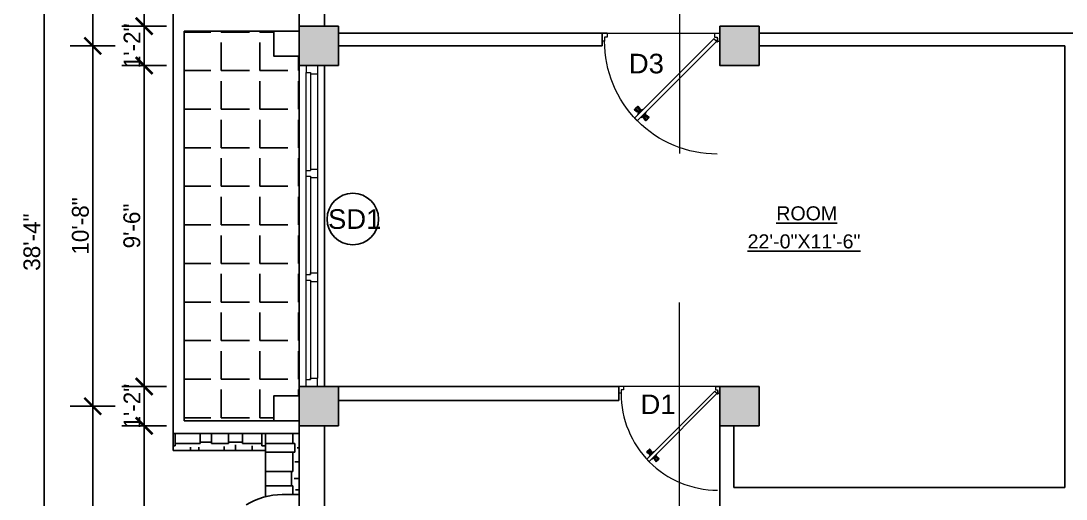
# Model space of a CAD drawing. Header units: inches. Extents: x 3672 to 10975, y -27382 to -746.
# Drawn here: x 4658.7 to 5031.4, y -25514.1 to -25343.6 of the extents above; entities that cross this region are included whole.
import ezdxf

# ---------------------------------------------------------------- set-up
doc = ezdxf.new("R2010")
doc.units = ezdxf.units.IN
doc.header["$LTSCALE"] = 17
doc.header["$MEASUREMENT"] = 0
doc.linetypes.add('21_FP_00$0$HIDDEN', pattern=[0.375, 0.25, -0.125])
doc.linetypes.add('PHANTOM2', pattern=[1.25, 0.625, -0.125, 0.125, -0.125, 0.125, -0.125])
for name, color, linetype, lineweight in [('25 BOT BAR', 12, 'Continuous', 25), ('aa_section_line', 2, 'PHANTOM2', 13), ('DOOR & WIN', 1, 'Continuous', 25), ('OUTLINE', 1, 'Continuous', 25), ('PUERTAS', 7, 'Continuous', 9), ('TEXT', 231, 'Continuous', 20), ('WINDOW FRAME PLAN', 162, 'Continuous', 18)]:
    doc.layers.add(name, color=color, linetype=linetype, lineweight=lineweight)
doc.styles.add('ARCHITECTURE', font='stylu.ttf')
doc.styles.add('DIMTEXT', font='arial.ttf', dxfattribs={"height": 6})
doc.dimstyles.new('8 SCALE', dxfattribs={"dimscale": 0, "dimtxt": 6, "dimasz": 6, "dimexe": 8, "dimexo": 8, "dimgap": 1.25, "dimtad": 1, "dimdec": 0, "dimzin": 3, "dimdsep": 46, "dimlunit": 4, "dimtxsty": 'ARCHITECTURE', "dimblk": 'ARCHTICK', "dimcen": 8, "dimdle": 8, "dimclrd": 5, "dimclre": 5, "dimclrt": 7, "dimadec": 0, "dimazin": 0, "dimtfac": 0.75, "dimtdec": 0, "dimtix": 1, "dimtmove": 2, "dimatfit": 3, "dimldrblk": 'ARCHTICK', "dimfxl": 8, "dimfxlon": 1, "dimtolj": 1, "dimtzin": 0, "dimlwd": -1, "dimlwe": -1, "dimarcsym": 0})

# ---------------------------------------------------------------- blocks, each defined once
blk = doc.blocks.new('3ft')
at = {"layer": 'PUERTAS', "color": 6}
for p, q in [((1.01, 2.52), (25.23, 26.74)), ((26.05, 25.92), (25.23, 26.74)), ((26.05, 25.92), (1.77, 1.64)), ((0, 2.4), (0, 0)), ((0.72, 2.4), (0, 2.4)), ((1.6, 0), (0, 0)), ((0.72, 1.52), (0.72, 2.44)), ((0.8, 1.52), (0.72, 1.52)), ((0.8, 1.52), (0.8, 2.41)), ((0.8, 1.2), (0.8, 1.52)), ((1.6, 1.2), (0.8, 1.2)), ((1.57, 1.84), (0.94, 2.47)), ((1.63, 1.89), (0.97, 2.55)), ((1.63, 1.89), (1.57, 1.84)), ((1.77, 1.64), (1.57, 1.84)), ((1.6, 0), (1.6, 1.2)), ((34.4, 0), (34.4, 1.2)), ((34.4, 1.2), (35.2, 1.2)), ((34.4, 0), (36, 0)), ((35.2, 1.2), (35.2, 2.4)), ((35.2, 2.4), (36, 2.4)), ((36, 0), (36, 2.4))]:
    blk.add_line(p, q, dxfattribs=at)
at = {"layer": 'PUERTAS', "color": 1}
for p, q in [((21.67, 25.73), (22.17, 26.23)), ((21.7, 25.82), (22.14, 26.26)), ((22.58, 26.7), (22.14, 26.26)), ((22.67, 26.73), (22.17, 26.23)), ((22.61, 26.67), (22.58, 26.7)), ((23.45, 25.91), (22.79, 26.73)), ((22.49, 24.95), (21.67, 25.61)), ((21.73, 25.79), (21.7, 25.82)), ((22.6, 24.96), (23.02, 25.38)), ((22.61, 24.25), (22.92, 24.72)), ((22.62, 24.13), (22.61, 24.14)), ((22.7, 25.07), (22.71, 25.06)), ((22.82, 25.06), (23.08, 25.32)), ((22.94, 24.95), (22.83, 25.07)), ((22.92, 24.72), (22.92, 24.72)), ((22.93, 24.94), (23.19, 25.21)), ((22.93, 24.84), (22.93, 24.83)), ((23.44, 25.81), (23.02, 25.38)), ((23.34, 25.58), (23.08, 25.32)), ((23.46, 25.47), (23.19, 25.21)), ((23.33, 25.7), (23.34, 25.69)), ((23.45, 25.46), (23.33, 25.57)), ((23.44, 23.31), (23.45, 23.3)), ((23.56, 23.3), (24.03, 23.61)), ((23.57, 25.47), (23.57, 25.47)), ((24.15, 25.79), (23.68, 25.48)), ((23.68, 25.48), (23.68, 25.48)), ((24.03, 23.61), (24.03, 23.62)), ((24.14, 23.62), (24.14, 23.62)), ((24.25, 23.62), (24.51, 23.89)), ((24.27, 25.78), (24.26, 25.79)), ((24.26, 23.29), (24.69, 23.71)), ((24.26, 23.63), (24.37, 23.52)), ((24.26, 23.18), (24.92, 22.37)), ((24.37, 23.52), (24.63, 23.77)), ((24.37, 23.4), (24.37, 23.4)), ((24.78, 24.15), (24.51, 23.89)), ((24.89, 24.03), (24.63, 23.77)), ((25.11, 24.14), (24.69, 23.71)), ((24.77, 24.14), (24.88, 24.03)), ((24.79, 24.38), (24.78, 24.37)), ((24.78, 24.26), (24.78, 24.26)), ((25.1, 24.84), (24.79, 24.38)), ((25, 24.03), (25, 24.03)), ((25.04, 22.36), (25.54, 22.86)), ((25.09, 24.96), (25.1, 24.95)), ((25.1, 22.42), (25.13, 22.39)), ((25.13, 22.39), (25.57, 22.83)), ((25.22, 24.14), (26.03, 23.48)), ((26.04, 23.37), (25.54, 22.86)), ((26.01, 23.27), (25.57, 22.83)), ((25.98, 23.3), (26.01, 23.27))]:
    blk.add_line(p, q, dxfattribs=at)
at = {"layer": 'PUERTAS', "color": 8}
for p, q in [((22.13, 26.28), (21.98, 26.13)), ((22.13, 26.28), (22.27, 26.42)), ((22.29, 26.41), (22.27, 26.42)), ((23.16, 25.52), (22.34, 26.39)), ((23.3, 25.66), (22.5, 26.56)), ((23.41, 25.77), (22.65, 26.71)), ((23.46, 25.83), (22.72, 26.75)), ((22.57, 24.94), (21.65, 25.68)), ((22.63, 24.99), (21.69, 25.75)), ((22.74, 25.1), (21.84, 25.9)), ((22.88, 25.24), (22.01, 26.06)), ((22.69, 24.32), (23.02, 24.83)), ((22.95, 24.96), (22.84, 25.07)), ((22.98, 24.99), (22.86, 25.1)), ((23.03, 25.04), (22.91, 25.15)), ((22.91, 24.53), (23.1, 24.91)), ((23.11, 25.12), (22.99, 25.23)), ((23.13, 24.76), (23.18, 24.99)), ((23.28, 25.3), (23.17, 25.41)), ((23.36, 25.37), (23.25, 25.49)), ((23.31, 24.94), (23.28, 25.08)), ((23.41, 25.43), (23.3, 25.54)), ((23.46, 25.09), (23.32, 25.13)), ((23.44, 25.45), (23.33, 25.56)), ((23.64, 25.27), (23.41, 25.22)), ((23.87, 25.49), (23.49, 25.3)), ((24.08, 25.71), (23.57, 25.38)), ((23.63, 23.38), (24.14, 23.72)), ((23.84, 23.6), (24.22, 23.79)), ((24.07, 23.82), (24.3, 23.88)), ((24.25, 24), (24.39, 23.97)), ((24.25, 23.26), (24.99, 22.34)), ((24.27, 23.64), (24.38, 23.53)), ((24.3, 23.67), (24.41, 23.56)), ((24.3, 23.32), (25.06, 22.38)), ((24.35, 23.72), (24.46, 23.61)), ((24.4, 24.15), (24.43, 24.01)), ((24.41, 23.43), (25.2, 22.53)), ((24.43, 23.8), (24.54, 23.69)), ((24.58, 24.33), (24.52, 24.1)), ((24.55, 23.57), (25.37, 22.7)), ((24.6, 23.97), (24.72, 23.86)), ((24.8, 24.56), (24.61, 24.18)), ((25.02, 24.77), (24.68, 24.26)), ((24.68, 24.05), (24.79, 23.94)), ((24.73, 24.1), (24.85, 23.99)), ((24.76, 24.13), (24.87, 24.02)), ((24.83, 23.85), (25.7, 23.03)), ((24.97, 23.99), (25.87, 23.2)), ((25.08, 24.1), (26.02, 23.34)), ((25.14, 24.15), (26.06, 23.41)), ((25.58, 22.82), (25.43, 22.67)), ((25.58, 22.82), (25.73, 22.97)), ((25.72, 22.98), (25.73, 22.97)), ((0, 0), (36, 0))]:
    blk.add_line(p, q, dxfattribs=at)
at = {"layer": 'PUERTAS', "color": 2}
for p, q in [((21.99, 26.11), (21.98, 26.13)), ((25.42, 22.68), (25.43, 22.67))]:
    blk.add_line(p, q, dxfattribs=at)
at = {"layer": 'PUERTAS', "color": 6}
for radius in [0.155, 0.0752]:
    blk.add_circle((0.82, 2.56), radius, dxfattribs=at)
blk.add_arc((0.82, 2.56), 34.38, 359.7285, 90.0333, dxfattribs=at)
at = {"layer": 'PUERTAS', "color": 1}
for centre, start, end in [((22.73, 26.68), 38.9236, 135), ((22.54, 25.01), 231.0764, 315), ((22.67, 24.2), 135, 225), ((22.77, 25.12), 225, 315), ((22.99, 24.89), 135, 219.7428), ((22.87, 24.78), 315, 39.7428), ((23.28, 25.63), 315, 45), ((23.39, 25.86), 315, 38.9236), ((23.51, 23.36), 225, 315), ((23.51, 25.41), 50.2572, 135), ((23.62, 25.53), 230.2572, 315), ((24.09, 23.56), 50.2572, 135), ((24.2, 23.68), 230.2572, 315), ((24.2, 25.73), 45, 135), ((24.32, 23.23), 135, 218.9236), ((24.42, 23.46), 135, 225), ((24.84, 24.31), 135, 219.7428), ((24.72, 24.21), 315, 39.7428), ((24.94, 23.98), 45, 135), ((24.98, 22.42), 218.9236, 315), ((25.04, 24.89), 315, 45), ((25.17, 24.08), 51.0764, 135), ((25.98, 23.42), 315, 51.0764)]:
    blk.add_arc(centre, 0.08, start, end, dxfattribs=at)
blk = doc.blocks.new('*U2796')
at = {"color": 3, "xscale": -1}
blk.add_blockref('3ft', (42, 0), dxfattribs=at)
blk = doc.blocks.new('*U2797')
at = {"layer": 'PUERTAS', "color": 2}
for p, q in [((11.61, 30.24), (12.57, 31.2)), ((11.61, 30.24), (39.94, 1.92)), ((40.83, 2.94), (12.57, 31.2)), ((16.34, 30.46), (16.36, 30.48)), ((12.35, 26.47), (12.33, 26.45)), ((0, 0), (0, 2.8)), ((0.93, 2.8), (0, 2.8)), ((1.87, 0), (0, 0)), ((0.93, 1.4), (0.93, 2.8)), ((1.87, 1.4), (0.93, 1.4)), ((1.87, 0), (1.87, 1.4)), ((39.94, 1.92), (40.16, 2.14)), ((40.1, 2.21), (40.86, 2.97)), ((40.1, 2.21), (40.16, 2.14)), ((40.13, 0), (40.13, 1.4)), ((40.13, 1.4), (41.07, 1.4)), ((40.13, 0), (42, 0)), ((40.16, 2.14), (40.9, 2.88)), ((41.07, 1.77), (41.07, 2.81)), ((41.07, 1.4), (41.07, 1.77)), ((41.07, 1.77), (41.16, 1.77)), ((41.16, 1.77), (41.16, 2.85)), ((41.16, 2.8), (42, 2.8)), ((42, 2.8), (42, 0))]:
    blk.add_line(p, q, dxfattribs=at)
at = {"layer": 'PUERTAS', "color": 1}
for p, q in [((13.69, 30.08), (13.7, 30.09)), ((13.83, 30.09), (14.37, 29.73)), ((14.64, 30.23), (15.41, 31.18)), ((14.65, 30.11), (15.14, 29.61)), ((14.65, 29.7), (14.78, 29.83)), ((14.78, 29.98), (14.77, 29.97)), ((14.77, 29.84), (15.07, 29.54)), ((15.55, 31.19), (16.13, 30.6)), ((15.62, 31.12), (15.65, 31.15)), ((15.65, 31.15), (16.17, 30.63)), ((15.76, 29.11), (16.71, 29.88)), ((16.72, 30.01), (16.13, 30.6)), ((16.68, 30.12), (16.17, 30.63)), ((16.65, 30.09), (16.68, 30.12)), ((11.62, 27.26), (12.21, 26.67)), ((12.58, 28.16), (11.63, 27.4)), ((11.69, 27.19), (11.66, 27.15)), ((11.66, 27.15), (12.17, 26.64)), ((12.69, 26.12), (12.17, 26.64)), ((12.79, 26.09), (12.21, 26.67)), ((12.72, 26.16), (12.69, 26.12)), ((12.7, 28.16), (13.2, 27.66)), ((12.73, 29.12), (12.72, 29.11)), ((12.72, 28.98), (13.08, 28.44)), ((12.83, 28.03), (12.84, 28.04)), ((13.7, 27.04), (12.93, 26.09)), ((12.97, 28.04), (13.27, 27.74)), ((13.11, 28.16), (12.98, 28.03)), ((13.08, 28.44), (13.08, 28.43)), ((13.09, 28.3), (13.09, 28.3)), ((13.09, 28.17), (13.4, 27.87)), ((13.69, 27.17), (13.2, 27.66)), ((13.57, 27.43), (13.27, 27.74)), ((13.71, 27.56), (13.4, 27.87)), ((13.69, 27.57), (13.56, 27.44)), ((13.56, 27.3), (13.57, 27.3)), ((13.83, 27.55), (13.84, 27.56)), ((13.97, 27.54), (13.96, 27.55)), ((14.51, 27.19), (13.97, 27.54)), ((14.37, 29.73), (14.38, 29.72)), ((14.51, 29.72), (14.5, 29.72)), ((14.63, 29.71), (14.94, 29.41)), ((14.65, 27.2), (14.64, 27.19)), ((15.25, 29.1), (14.94, 29.41)), ((15.37, 29.24), (15.07, 29.54)), ((15.64, 29.12), (15.14, 29.61)), ((15.23, 29.11), (15.36, 29.24)), ((15.25, 28.97), (15.25, 28.97)), ((15.26, 28.84), (15.25, 28.84)), ((15.62, 28.3), (15.26, 28.84)), ((15.51, 29.24), (15.5, 29.24)), ((15.61, 28.15), (15.62, 28.16))]:
    blk.add_line(p, q, dxfattribs=at)
at = {"layer": 'PUERTAS', "color": 8}
for p, q in [((13.91, 29.99), (14.5, 29.61)), ((14.63, 30.14), (15.5, 31.21)), ((14.66, 29.69), (14.79, 29.82)), ((14.69, 30.07), (15.57, 31.16)), ((14.82, 29.94), (15.74, 30.99)), ((14.98, 29.77), (15.94, 30.79)), ((15.31, 29.45), (16.33, 30.41)), ((15.47, 29.29), (16.52, 30.21)), ((15.6, 29.16), (16.69, 30.04)), ((15.67, 29.09), (16.75, 29.96)), ((15.99, 30.81), (16.01, 30.83)), ((16.19, 30.65), (16.01, 30.83)), ((16.19, 30.65), (16.36, 30.48)), ((12.67, 28.18), (11.59, 27.31)), ((12.74, 28.12), (11.65, 27.23)), ((12.87, 27.99), (11.82, 27.06)), ((12, 26.81), (11.98, 26.79)), ((12.15, 26.62), (11.98, 26.79)), ((13.04, 27.82), (12.01, 26.87)), ((12.15, 26.62), (12.33, 26.45)), ((13.36, 27.5), (12.4, 26.48)), ((13.52, 27.34), (12.6, 26.28)), ((13.65, 27.21), (12.77, 26.11)), ((12.82, 28.9), (13.2, 28.3)), ((13.71, 27.14), (12.84, 26.06)), ((13.12, 28.15), (12.99, 28.02)), ((13.14, 28.12), (13.01, 27.99)), ((13.06, 28.65), (13.29, 28.21)), ((13.2, 28.06), (13.07, 27.93)), ((13.3, 27.97), (13.17, 27.84)), ((13.33, 28.39), (13.39, 28.12)), ((13.5, 27.76), (13.37, 27.63)), ((13.59, 27.67), (13.46, 27.54)), ((13.54, 28.18), (13.49, 28.01)), ((13.65, 27.61), (13.52, 27.48)), ((13.71, 28), (13.54, 27.96)), ((13.68, 27.58), (13.55, 27.45)), ((13.92, 27.79), (13.65, 27.86)), ((14.18, 27.53), (13.75, 27.76)), ((14.43, 27.28), (13.83, 27.67)), ((14.16, 29.74), (14.59, 29.52)), ((14.42, 29.48), (14.69, 29.42)), ((14.63, 29.27), (14.8, 29.31)), ((14.68, 29.66), (14.82, 29.79)), ((14.74, 29.6), (14.87, 29.73)), ((14.8, 29.09), (14.85, 29.26)), ((14.84, 29.51), (14.97, 29.64)), ((15.01, 28.89), (14.95, 29.16)), ((15.04, 29.3), (15.17, 29.43)), ((15.28, 28.62), (15.05, 29.06)), ((15.14, 29.21), (15.27, 29.34)), ((15.52, 28.37), (15.14, 28.97)), ((15.2, 29.15), (15.33, 29.28)), ((15.22, 29.12), (15.35, 29.25)), ((0, 0), (42, 0))]:
    blk.add_line(p, q, dxfattribs=at)
at = {"layer": 'PUERTAS', "color": 2}
for radius in [0.181, 0.0878]:
    blk.add_circle((41.04, 2.99), radius, dxfattribs=at)
at = {"layer": 'PUERTAS', "color": 8}
blk.add_arc((41.04, 2.99), 40.11, 89.9667, 180.2715, dxfattribs=at)
at = {"layer": 'PUERTAS', "color": 1}
for centre, start, end in [((13.76, 30.02), 45, 135), ((14.71, 30.17), 141.0764, 225), ((14.84, 29.91), 135, 225), ((15.48, 31.12), 45, 141.0764), ((11.69, 27.33), 128.9236, 225), ((12.63, 28.09), 45, 128.9236), ((12.79, 29.04), 135, 225), ((12.86, 26.15), 225, 321.0764), ((12.9, 27.97), 45, 135), ((13.16, 28.24), 140.2572, 225), ((13.02, 28.36), 320.2572, 45), ((13.5, 27.37), 315, 45), ((13.62, 27.1), 321.0764, 45), ((13.77, 27.63), 225, 309.7428), ((13.9, 27.49), 45, 129.7428), ((14.44, 29.79), 225, 309.7428), ((14.57, 29.65), 45, 129.7428), ((14.58, 27.25), 225, 315), ((15.32, 28.91), 140.2572, 225), ((15.18, 29.03), 320.2572, 45), ((15.44, 29.3), 225, 315), ((15.55, 28.23), 315, 45), ((15.7, 29.18), 225, 308.9236)]:
    blk.add_arc(centre, 0.0933, start, end, dxfattribs=at)
blk = doc.blocks.new('_ArchTick')
at = {"color": 0, "linetype": 'ByBlock', "const_width": 0.15}
blk.add_lwpolyline([(-0.5, -0.5), (0.5, 0.5)], dxfattribs=at)
blk = doc.blocks.new('*D2975')
at = {"layer": '25 BOT BAR', "color": 5, "transparency": 16777216}
for p, q in [((4702.63, -25198.46), (4702.63, -25353.46)), ((4710.63, -25206.46), (4694.63, -25206.46)), ((4710.63, -25345.46), (4694.63, -25345.46))]:
    blk.add_line(p, q, dxfattribs=at)
at = {"layer": 'Defpoints', "color": 0, "transparency": 16777216}
for p in [(4757.95, -25206.46), (4702.63, -25345.46), (4757.95, -25345.46)]:
    blk.add_point(p, dxfattribs=at)
at = {"layer": '25 BOT BAR', "color": 5, "transparency": 16777216, "xscale": 6, "yscale": 6, "zscale": 6}
for p, rotation in [((4702.63, -25206.46), 90), ((4702.63, -25345.46), 270)]:
    blk.add_blockref('_ArchTick', p, dxfattribs=dict(at, rotation=rotation))
at = {"layer": '25 BOT BAR', "color": 7, "transparency": 16777216, "insert": (4698.16, -25275.96), "char_height": 6, "attachment_point": 5, "rotation": 90, "style": 'ARCHITECTURE'}
blk.add_mtext('\\A1;11\'-7"', dxfattribs=at)
blk = doc.blocks.new('*D2976')
at = {"layer": '25 BOT BAR', "color": 5, "transparency": 16777216}
for p, q in [((4702.63, -25345.46), (4702.63, -25339.46)), ((4710.63, -25345.46), (4694.63, -25345.46)), ((4702.63, -25345.46), (4702.63, -25359.46)), ((4710.63, -25359.46), (4694.63, -25359.46)), ((4702.63, -25359.46), (4702.63, -25365.46))]:
    blk.add_line(p, q, dxfattribs=at)
at = {"layer": 'Defpoints', "color": 0, "transparency": 16777216}
for p in [(4757.95, -25345.46), (4702.63, -25359.46), (4757.95, -25359.46)]:
    blk.add_point(p, dxfattribs=at)
at = {"layer": '25 BOT BAR', "color": 5, "transparency": 16777216, "xscale": 6, "yscale": 6, "zscale": 6}
for p, rotation in [((4702.63, -25345.46), 270), ((4702.63, -25359.46), 90)]:
    blk.add_blockref('_ArchTick', p, dxfattribs=dict(at, rotation=rotation))
at = {"layer": '25 BOT BAR', "color": 7, "transparency": 16777216, "insert": (4698.32, -25352.46), "char_height": 6, "attachment_point": 5, "rotation": 90, "style": 'ARCHITECTURE'}
blk.add_mtext('\\A1;1\'-2"', dxfattribs=at)
blk = doc.blocks.new('*D2977')
at = {"layer": '25 BOT BAR', "color": 5, "transparency": 16777216}
for p, q in [((4702.63, -25351.46), (4702.63, -25481.94)), ((4710.63, -25359.46), (4694.63, -25359.46)), ((4710.63, -25473.94), (4694.63, -25473.94))]:
    blk.add_line(p, q, dxfattribs=at)
at = {"layer": 'Defpoints', "color": 0, "transparency": 16777216}
for p in [(4757.95, -25359.46), (4702.63, -25473.94), (4757.95, -25473.94)]:
    blk.add_point(p, dxfattribs=at)
at = {"layer": '25 BOT BAR', "color": 5, "transparency": 16777216, "xscale": 6, "yscale": 6, "zscale": 6}
for p, rotation in [((4702.63, -25359.46), 90), ((4702.63, -25473.94), 270)]:
    blk.add_blockref('_ArchTick', p, dxfattribs=dict(at, rotation=rotation))
at = {"layer": '25 BOT BAR', "color": 7, "transparency": 16777216, "insert": (4698.27, -25416.7), "char_height": 6, "attachment_point": 5, "rotation": 90, "style": 'ARCHITECTURE'}
blk.add_mtext('\\A1;9\'-6"', dxfattribs=at)
blk = doc.blocks.new('*D2978')
at = {"layer": '25 BOT BAR', "color": 5, "transparency": 16777216}
for p, q in [((4702.63, -25473.94), (4702.63, -25467.94)), ((4710.63, -25473.94), (4694.63, -25473.94)), ((4702.63, -25473.94), (4702.63, -25487.94)), ((4710.63, -25487.94), (4694.63, -25487.94)), ((4702.63, -25487.94), (4702.63, -25493.94))]:
    blk.add_line(p, q, dxfattribs=at)
at = {"layer": 'Defpoints', "color": 0, "transparency": 16777216}
for p in [(4757.95, -25473.94), (4702.63, -25487.94), (4757.95, -25487.94)]:
    blk.add_point(p, dxfattribs=at)
at = {"layer": '25 BOT BAR', "color": 5, "transparency": 16777216, "xscale": 6, "yscale": 6, "zscale": 6}
for p, rotation in [((4702.63, -25473.94), 270), ((4702.63, -25487.94), 90)]:
    blk.add_blockref('_ArchTick', p, dxfattribs=dict(at, rotation=rotation))
at = {"layer": '25 BOT BAR', "color": 7, "transparency": 16777216, "insert": (4698.32, -25480.94), "char_height": 6, "attachment_point": 5, "rotation": 90, "style": 'ARCHITECTURE'}
blk.add_mtext('\\A1;1\'-2"', dxfattribs=at)
blk = doc.blocks.new('*D2979')
at = {"layer": '25 BOT BAR', "color": 5, "transparency": 16777216}
for p, q in [((4702.63, -25479.94), (4702.63, -25646.46)), ((4710.63, -25487.94), (4694.63, -25487.94)), ((4710.63, -25638.46), (4694.63, -25638.46))]:
    blk.add_line(p, q, dxfattribs=at)
at = {"layer": 'Defpoints', "color": 0, "transparency": 16777216}
for p in [(4757.95, -25487.94), (4702.63, -25638.46), (4757.95, -25638.46)]:
    blk.add_point(p, dxfattribs=at)
at = {"layer": '25 BOT BAR', "color": 5, "transparency": 16777216, "xscale": 6, "yscale": 6, "zscale": 6}
for p, rotation in [((4702.63, -25487.94), 90), ((4702.63, -25638.46), 270)]:
    blk.add_blockref('_ArchTick', p, dxfattribs=dict(at, rotation=rotation))
at = {"layer": '25 BOT BAR', "color": 7, "transparency": 16777216, "insert": (4698.16, -25563.2), "char_height": 6, "attachment_point": 5, "rotation": 90, "style": 'ARCHITECTURE'}
blk.add_mtext('\\A1;12\'-7"', dxfattribs=at)
blk = doc.blocks.new('*D2981')
at = {"layer": '25 BOT BAR', "color": 5, "transparency": 16777216}
for p, q in [((4684.29, -25653.46), (4684.29, -25472.94)), ((4692.29, -25480.94), (4676.29, -25480.94)), ((4692.29, -25645.46), (4676.29, -25645.46))]:
    blk.add_line(p, q, dxfattribs=at)
at = {"layer": 'Defpoints', "color": 0, "transparency": 16777216}
for p in [(4684.29, -25480.94), (4764.95, -25480.94), (4764.95, -25645.46)]:
    blk.add_point(p, dxfattribs=at)
at = {"layer": '25 BOT BAR', "color": 5, "transparency": 16777216, "xscale": 6, "yscale": 6, "zscale": 6}
for p, rotation in [((4684.29, -25480.94), 90), ((4684.29, -25645.46), 270)]:
    blk.add_blockref('_ArchTick', p, dxfattribs=dict(at, rotation=rotation))
at = {"layer": '25 BOT BAR', "color": 7, "transparency": 16777216, "insert": (4679.93, -25563.2), "char_height": 6, "attachment_point": 5, "rotation": 90, "style": 'ARCHITECTURE'}
blk.add_mtext('\\A1;13\'-9"', dxfattribs=at)
blk = doc.blocks.new('*D2982')
at = {"layer": '25 BOT BAR', "color": 5, "transparency": 16777216}
for p, q in [((4684.29, -25488.94), (4684.29, -25344.46)), ((4692.29, -25352.46), (4676.29, -25352.46)), ((4692.29, -25480.94), (4676.29, -25480.94))]:
    blk.add_line(p, q, dxfattribs=at)
at = {"layer": 'Defpoints', "color": 0, "transparency": 16777216}
for p in [(4684.29, -25352.46), (4764.95, -25352.46), (4764.95, -25480.94)]:
    blk.add_point(p, dxfattribs=at)
at = {"layer": '25 BOT BAR', "color": 5, "transparency": 16777216, "xscale": 6, "yscale": 6, "zscale": 6}
for p, rotation in [((4684.29, -25352.46), 90), ((4684.29, -25480.94), 270)]:
    blk.add_blockref('_ArchTick', p, dxfattribs=dict(at, rotation=rotation))
at = {"layer": '25 BOT BAR', "color": 7, "transparency": 16777216, "insert": (4679.92, -25416.7), "char_height": 6, "attachment_point": 5, "rotation": 90, "style": 'ARCHITECTURE'}
blk.add_mtext('\\A1;10\'-8"', dxfattribs=at)
blk = doc.blocks.new('*D2983')
at = {"layer": '25 BOT BAR', "color": 5, "transparency": 16777216}
for p, q in [((4684.29, -25360.46), (4684.29, -25191.46)), ((4692.29, -25199.46), (4676.29, -25199.46)), ((4692.29, -25352.46), (4676.29, -25352.46))]:
    blk.add_line(p, q, dxfattribs=at)
at = {"layer": 'Defpoints', "color": 0, "transparency": 16777216}
for p in [(4684.29, -25199.46), (4764.95, -25199.46), (4764.95, -25352.46)]:
    blk.add_point(p, dxfattribs=at)
at = {"layer": '25 BOT BAR', "color": 5, "transparency": 16777216, "xscale": 6, "yscale": 6, "zscale": 6}
for p, rotation in [((4684.29, -25199.46), 90), ((4684.29, -25352.46), 270)]:
    blk.add_blockref('_ArchTick', p, dxfattribs=dict(at, rotation=rotation))
at = {"layer": '25 BOT BAR', "color": 7, "transparency": 16777216, "insert": (4679.94, -25275.96), "char_height": 6, "attachment_point": 5, "rotation": 90, "style": 'ARCHITECTURE'}
blk.add_mtext('\\A1;12\'-9"', dxfattribs=at)
blk = doc.blocks.new('*D2984')
at = {"layer": '25 BOT BAR', "color": 5, "transparency": 16777216}
for p, q in [((4667.01, -25184.46), (4667.01, -25660.46)), ((4675.01, -25192.46), (4659.01, -25192.46)), ((4675.01, -25652.46), (4659.01, -25652.46))]:
    blk.add_line(p, q, dxfattribs=at)
at = {"layer": 'Defpoints', "color": 0, "transparency": 16777216}
for p in [(4757.95, -25192.46), (4667.01, -25652.46), (4757.95, -25652.46)]:
    blk.add_point(p, dxfattribs=at)
at = {"layer": '25 BOT BAR', "color": 5, "transparency": 16777216, "xscale": 6, "yscale": 6, "zscale": 6}
for p, rotation in [((4667.01, -25192.46), 90), ((4667.01, -25652.46), 270)]:
    blk.add_blockref('_ArchTick', p, dxfattribs=dict(at, rotation=rotation))
at = {"layer": '25 BOT BAR', "color": 7, "transparency": 16777216, "insert": (4662.62, -25422.46), "char_height": 6, "attachment_point": 5, "rotation": 90, "style": 'ARCHITECTURE'}
blk.add_mtext('\\A1;38\'-4"', dxfattribs=at)
blk = doc.blocks.new('*D3033')
at = {"layer": '25 BOT BAR', "color": 5, "transparency": 16777216}
for p, q in [((4712.95, -25697.41), (4712.95, -25713.41)), ((4741.95, -25697.41), (4741.95, -25713.41)), ((4749.95, -25705.41), (4704.95, -25705.41))]:
    blk.add_line(p, q, dxfattribs=at)
at = {"layer": 'Defpoints', "color": 0, "transparency": 16777216}
for p in [(4712.95, -25496.46), (4741.95, -25668.46), (4712.95, -25705.41)]:
    blk.add_point(p, dxfattribs=at)
at = {"layer": '25 BOT BAR', "color": 5, "transparency": 16777216, "xscale": 6, "yscale": 6, "zscale": 6, "rotation": 180}
blk.add_blockref('_ArchTick', (4712.95, -25705.41), dxfattribs=at)
at = {"layer": '25 BOT BAR', "color": 5, "transparency": 16777216, "xscale": 6, "yscale": 6, "zscale": 6}
blk.add_blockref('_ArchTick', (4741.95, -25705.41), dxfattribs=at)
at = {"layer": '25 BOT BAR', "color": 7, "transparency": 16777216, "insert": (4727.45, -25701.03), "char_height": 6, "attachment_point": 5, "style": 'ARCHITECTURE'}
blk.add_mtext('\\A1;2\'-5"', dxfattribs=at)
blk = doc.blocks.new('*D3034')
at = {"layer": '25 BOT BAR', "color": 5, "transparency": 16777216}
for p, q in [((4712.95, -25733.87), (4712.95, -25749.87)), ((4757.95, -25733.87), (4757.95, -25749.87)), ((4765.95, -25741.87), (4704.95, -25741.87))]:
    blk.add_line(p, q, dxfattribs=at)
at = {"layer": 'Defpoints', "color": 0, "transparency": 16777216}
for p in [(4712.95, -25496.46), (4757.95, -25652.46), (4712.95, -25741.87)]:
    blk.add_point(p, dxfattribs=at)
at = {"layer": '25 BOT BAR', "color": 5, "transparency": 16777216, "xscale": 6, "yscale": 6, "zscale": 6, "rotation": 180}
blk.add_blockref('_ArchTick', (4712.95, -25741.87), dxfattribs=at)
at = {"layer": '25 BOT BAR', "color": 5, "transparency": 16777216, "xscale": 6, "yscale": 6, "zscale": 6}
blk.add_blockref('_ArchTick', (4757.95, -25741.87), dxfattribs=at)
at = {"layer": '25 BOT BAR', "color": 7, "transparency": 16777216, "insert": (4735.45, -25737.51), "char_height": 6, "attachment_point": 5, "style": 'ARCHITECTURE'}
blk.add_mtext('\\A1;3\'-9"', dxfattribs=at)

msp = doc.modelspace()

# ---------------------------------------------------------------- hatches: boundary and pattern name
at = {"layer": 'DOOR & WIN'}
h = msp.add_hatch(color=256, dxfattribs=at)
h.dxf.hatch_style = 1
h.paths.add_polyline_path([(4771.95, -25345.46), (4757.95, -25345.46), (4757.95, -25359.46), (4771.95, -25359.46)])
h = msp.add_hatch(color=256, dxfattribs=at)
h.dxf.hatch_style = 1
h.paths.add_polyline_path([(4921.95, -25345.46), (4907.95, -25345.46), (4907.95, -25359.46), (4921.95, -25359.46)])
h = msp.add_hatch(color=256, dxfattribs=at)
h.dxf.hatch_style = 1
h.paths.add_polyline_path([(4771.95, -25473.94), (4757.95, -25473.94), (4757.95, -25487.94), (4771.95, -25487.94)])
h = msp.add_hatch(color=256, dxfattribs=at)
h.dxf.hatch_style = 1
h.paths.add_polyline_path([(4921.95, -25473.94), (4907.95, -25473.94), (4907.95, -25487.94), (4921.95, -25487.94)])
at = {"layer": 'OUTLINE'}
h = msp.add_hatch(dxfattribs=at)
h.set_pattern_fill('ANGLE', color=8, scale=50)
h.set_pattern_definition([(0, (-5252.342, -5863.81), (0, 13.75), [10, -3.75]), (90, (-5252.342, -5863.81), (-13.75, 8e-16), [10, -3.75])])
h.paths.add_polyline_path([(4757.95, -25359.46), (4757.95, -25356.2), (4748.95, -25356.2), (4748.95, -25347.2), (4716.95, -25347.2), (4716.95, -25486.2), (4748.95, -25486.2), (4748.95, -25477.2), (4757.95, -25477.2), (4757.95, -25473.94)])
h = msp.add_hatch(dxfattribs=at)
h.set_pattern_fill('AR-RSHKE', color=8)
h.set_pattern_definition([(0, (-5252.342, -6798.299), (25.5, 12), [6, -5, 7, -3, 9, -4]), (0, (-5246.342, -6797.799), (25.5, 12), [5, -19, 4, -6]), (0, (-5234.342, -6799.049), (25.5, 12), [3, -31]), (90, (-5252.342, -6798.299), (-8.5, 12), [11.5, -36.5]), (90, (-5246.342, -6798.299), (-8.5, 12), [11.25, -36.75]), (90, (-5241.342, -6798.299), (-8.5, 12), [10.5, -37.5]), (90, (-5234.342, -6799.049), (-8.5, 12), [11.5, -36.5]), (90, (-5231.342, -6799.049), (-8.5, 12), [11.5, -36.5]), (90, (-5222.342, -6798.299), (-8.5, 12), [11, -37])])
h.paths.add_polyline_path([(4745.95, -25490.7), (4712.95, -25490.7), (4712.95, -25496.7), (4745.95, -25496.7)])
h = msp.add_hatch(dxfattribs=at)
h.set_pattern_fill('AR-RSHKE', color=8, angle=90)
h.set_pattern_definition([(90, (-5252.342, -6798.299), (-12, 25.5), [6, -5, 7, -3, 9, -4]), (90, (-5252.842, -6792.299), (-12, 25.5), [5, -19, 4, -6]), (90, (-5251.592, -6780.299), (-12, 25.5), [3, -31]), (180, (-5252.342, -6798.299), (-12, -8.5), [11.5, -36.5]), (180, (-5252.342, -6792.299), (-12, -8.5), [11.25, -36.75]), (180, (-5252.342, -6787.299), (-12, -8.5), [10.5, -37.5]), (180, (-5251.592, -6780.299), (-12, -8.5), [11.5, -36.5]), (180, (-5251.592, -6777.299), (-12, -8.5), [11.5, -36.5]), (180, (-5252.342, -6768.299), (-12, -8.5), [11, -37])])
edge = h.paths.add_edge_path()
edge.add_line((4757.95, -25490.7), (4745.95, -25490.7))
edge.add_line((4745.95, -25490.7), (4745.95, -25513.2))
edge.add_arc((4751.85, -25536.46), 24, 90, 104.2391, ccw=False)
edge.add_line((4751.85, -25512.46), (4757.95, -25512.46))
edge.add_line((4757.95, -25512.46), (4757.95, -25490.7))

# ---------------------------------------------------------------- linework, layer by layer
at = {"layer": '25 BOT BAR'}
for p, q in [((4757.95, -25345.46), (4757.95, -25336.46)), ((4766.95, -25336.46), (4766.95, -25345.46)), ((4712.95, -25336.7), (4712.95, -25496.46)), ((4716.95, -25347.2), (4716.95, -25486.2)), ((4757.95, -25347.2), (4716.95, -25347.2)), ((4771.95, -25347.96), (4865.95, -25347.96)), ((4865.95, -25347.96), (4865.95, -25352.46)), ((5035.95, -25347.96), (4921.95, -25347.96)), ((4771.95, -25352.46), (4865.95, -25352.46)), ((5030.95, -25352.46), (4921.95, -25352.46)), ((5030.95, -25352.46), (5030.95, -25509.94)), ((4757.95, -25359.46), (4757.95, -25473.94)), ((4766.95, -25359.46), (4766.95, -25473.94)), ((4871.95, -25473.94), (4771.95, -25473.94)), ((4871.95, -25473.94), (4871.95, -25478.94)), ((4871.95, -25478.94), (4771.95, -25478.94)), ((4757.95, -25486.2), (4716.95, -25486.2)), ((4757.95, -25487.94), (4757.95, -25638.46)), ((4757.95, -25487.94), (4766.95, -25487.94)), ((4766.95, -25487.94), (4766.95, -25638.46)), ((4907.95, -25516.94), (4907.95, -25487.94)), ((4912.95, -25509.94), (4912.95, -25487.94)), ((4757.95, -25490.7), (4712.95, -25490.7)), ((4712.95, -25490.7), (4712.95, -25496.7)), ((4745.95, -25513.2), (4745.95, -25490.7)), ((4745.95, -25496.7), (4712.95, -25496.7)), ((4912.95, -25509.94), (5030.95, -25509.94)), ((4751.85, -25512.46), (4757.95, -25512.46))]:
    msp.add_line(p, q, dxfattribs=at)
for points in [[(4757.95, -25347.2), (4748.95, -25347.2), (4748.95, -25356.2), (4757.95, -25356.2)], [(4757.95, -25477.2), (4748.95, -25477.2), (4748.95, -25486.2), (4757.95, -25486.2)]]:
    msp.add_lwpolyline(points, close=True, dxfattribs=at)
msp.add_circle((4777.06, -25414.23), 9.19, dxfattribs=at)
msp.add_arc((4751.85, -25536.46), 24, 90, 122.203, dxfattribs=at)
at = {"layer": 'aa_section_line', "linetype": '21_FP_00$0$HIDDEN', "ltscale": 25}
msp.add_line((4893.52, -25125.27), (4893.5, -25748.98), dxfattribs=at)
at = {"layer": 'DOOR & WIN'}
for p, q in [((4757.95, -25473.94), (4757.95, -25359.46)), ((4766.95, -25359.46), (4757.95, -25359.46)), ((4766.95, -25359.46), (4766.95, -25473.94)), ((4766.95, -25473.94), (4757.95, -25473.94)), ((4766.95, -25473.94), (4757.95, -25473.94))]:
    msp.add_line(p, q, dxfattribs=at)
at = {"layer": 'OUTLINE'}
for points in [[(4757.95, -25345.46), (4771.95, -25345.46), (4771.95, -25359.46), (4757.95, -25359.46)], [(4907.95, -25345.46), (4921.95, -25345.46), (4921.95, -25359.46), (4907.95, -25359.46)], [(4757.95, -25473.94), (4771.95, -25473.94), (4771.95, -25487.94), (4757.95, -25487.94)], [(4907.95, -25473.94), (4921.95, -25473.94), (4921.95, -25487.94), (4907.95, -25487.94)]]:
    msp.add_lwpolyline(points, close=True, dxfattribs=at)
at = {"layer": 'WINDOW FRAME PLAN'}
for p, q in [((4760.45, -25359.46), (4760.45, -25361.96)), ((4760.45, -25471.44), (4760.45, -25361.96)), ((4760.45, -25361.96), (4761.95, -25361.96)), ((4761.95, -25361.96), (4761.95, -25362.46)), ((4761.95, -25362.46), (4761.95, -25396.96)), ((4761.95, -25362.46), (4764.45, -25362.46)), ((4764.45, -25359.46), (4764.45, -25362.46)), ((4764.45, -25362.46), (4764.45, -25470.94)), ((4760.45, -25396.96), (4761.95, -25396.96)), ((4760.45, -25398.96), (4761.95, -25398.96)), ((4761.95, -25396.46), (4764.45, -25396.46)), ((4761.95, -25398.96), (4761.95, -25399.46)), ((4761.95, -25398.96), (4761.95, -25433.96)), ((4761.95, -25399.46), (4764.45, -25399.46)), ((4760.45, -25433.96), (4761.95, -25433.96)), ((4760.45, -25435.96), (4761.95, -25435.96)), ((4761.95, -25433.46), (4764.45, -25433.46)), ((4761.95, -25433.96), (4761.95, -25433.46)), ((4761.95, -25435.96), (4761.95, -25471.44)), ((4761.95, -25436.46), (4764.45, -25436.46)), ((4760.45, -25473.94), (4760.45, -25471.44)), ((4760.45, -25471.44), (4761.95, -25471.44)), ((4761.95, -25470.94), (4764.45, -25470.94)), ((4761.95, -25471.44), (4761.95, -25470.94)), ((4764.45, -25473.94), (4764.45, -25470.94))]:
    msp.add_line(p, q, dxfattribs=at)

# ---------------------------------------------------------------- block references
at = {"layer": 'DOOR & WIN', "xscale": -1, "rotation": 180}
for name, p in [('*U2797', (4865.95, -25347.96)), ('*U2796', (4865.95, -25473.94))]:
    msp.add_blockref(name, p, dxfattribs=at)

# ---------------------------------------------------------------- texts
at = {"layer": 'DOOR & WIN', "char_height": 5, "attachment_point": 5}
for s, insert in [('{\\fArial TUR|b0|i0|c0|p34;\\L\\C7; \\fArial TUR|b0|i0|c162|p34;ROOM}', (4937.98, -25412.22)), ('{\\fArial TUR|b0|i0|c0|p34;\\L\\C7;22\'-0"X11\'-6"}', (4937.98, -25422.22))]:
    msp.add_mtext(s, dxfattribs=dict(at, insert=insert))
at = {"layer": 'TEXT', "style": 'DIMTEXT'}
for s, p in [('D3', (4875.51, -25362.29)), ('D1', (4879.67, -25483.79))]:
    msp.add_text(s, height=7, dxfattribs=at).set_placement(p)
msp.add_text('SD1', height=7, rotation=360, dxfattribs=at).set_placement((4768.22, -25417.73))

# ---------------------------------------------------------------- dimensions: what is measured, and where the dimension line sits
at = {"layer": '25 BOT BAR'}
for base, p1, p2, picture, middle in [((4667.01, -25652.46), (4757.95, -25192.46), (4757.95, -25652.46), '*D2984', (4662.62, -25422.46)), ((4684.29, -25199.46), (4764.95, -25352.46), (4764.95, -25199.46), '*D2983', (4679.94, -25275.96)), ((4702.63, -25345.46), (4757.95, -25206.46), (4757.95, -25345.46), '*D2975', (4698.16, -25275.96)), ((4702.63, -25359.46), (4757.95, -25345.46), (4757.95, -25359.46), '*D2976', (4698.32, -25352.46)), ((4684.29, -25352.46), (4764.95, -25480.94), (4764.95, -25352.46), '*D2982', (4679.92, -25416.7)), ((4702.63, -25473.94), (4757.95, -25359.46), (4757.95, -25473.94), '*D2977', (4698.27, -25416.7)), ((4702.63, -25487.94), (4757.95, -25473.94), (4757.95, -25487.94), '*D2978', (4698.32, -25480.94)), ((4684.29, -25480.94), (4764.95, -25645.46), (4764.95, -25480.94), '*D2981', (4679.93, -25563.2)), ((4702.63, -25638.46), (4757.95, -25487.94), (4757.95, -25638.46), '*D2979', (4698.16, -25563.2))]:
    dim = msp.add_linear_dim(base=base, p1=p1, p2=p2, angle=90, dimstyle='8 SCALE', override={"dimscale": 1}, dxfattribs=at)
    dim.commit()
    dim.dimension.update_dxf_attribs({"geometry": picture, "text_midpoint": middle})
for base, p1, picture, middle in [((4712.95, -25705.41), (4741.95, -25668.46), '*D3033', (4727.45, -25701.03)), ((4712.95, -25741.87), (4757.95, -25652.46), '*D3034', (4735.45, -25737.51))]:
    dim = msp.add_linear_dim(base=base, p1=p1, p2=(4712.95, -25496.46), dimstyle='8 SCALE', override={"dimscale": 1}, dxfattribs=at)
    dim.commit()
    dim.dimension.update_dxf_attribs({"geometry": picture, "text_midpoint": middle})

doc.saveas('drawing.dxf')
